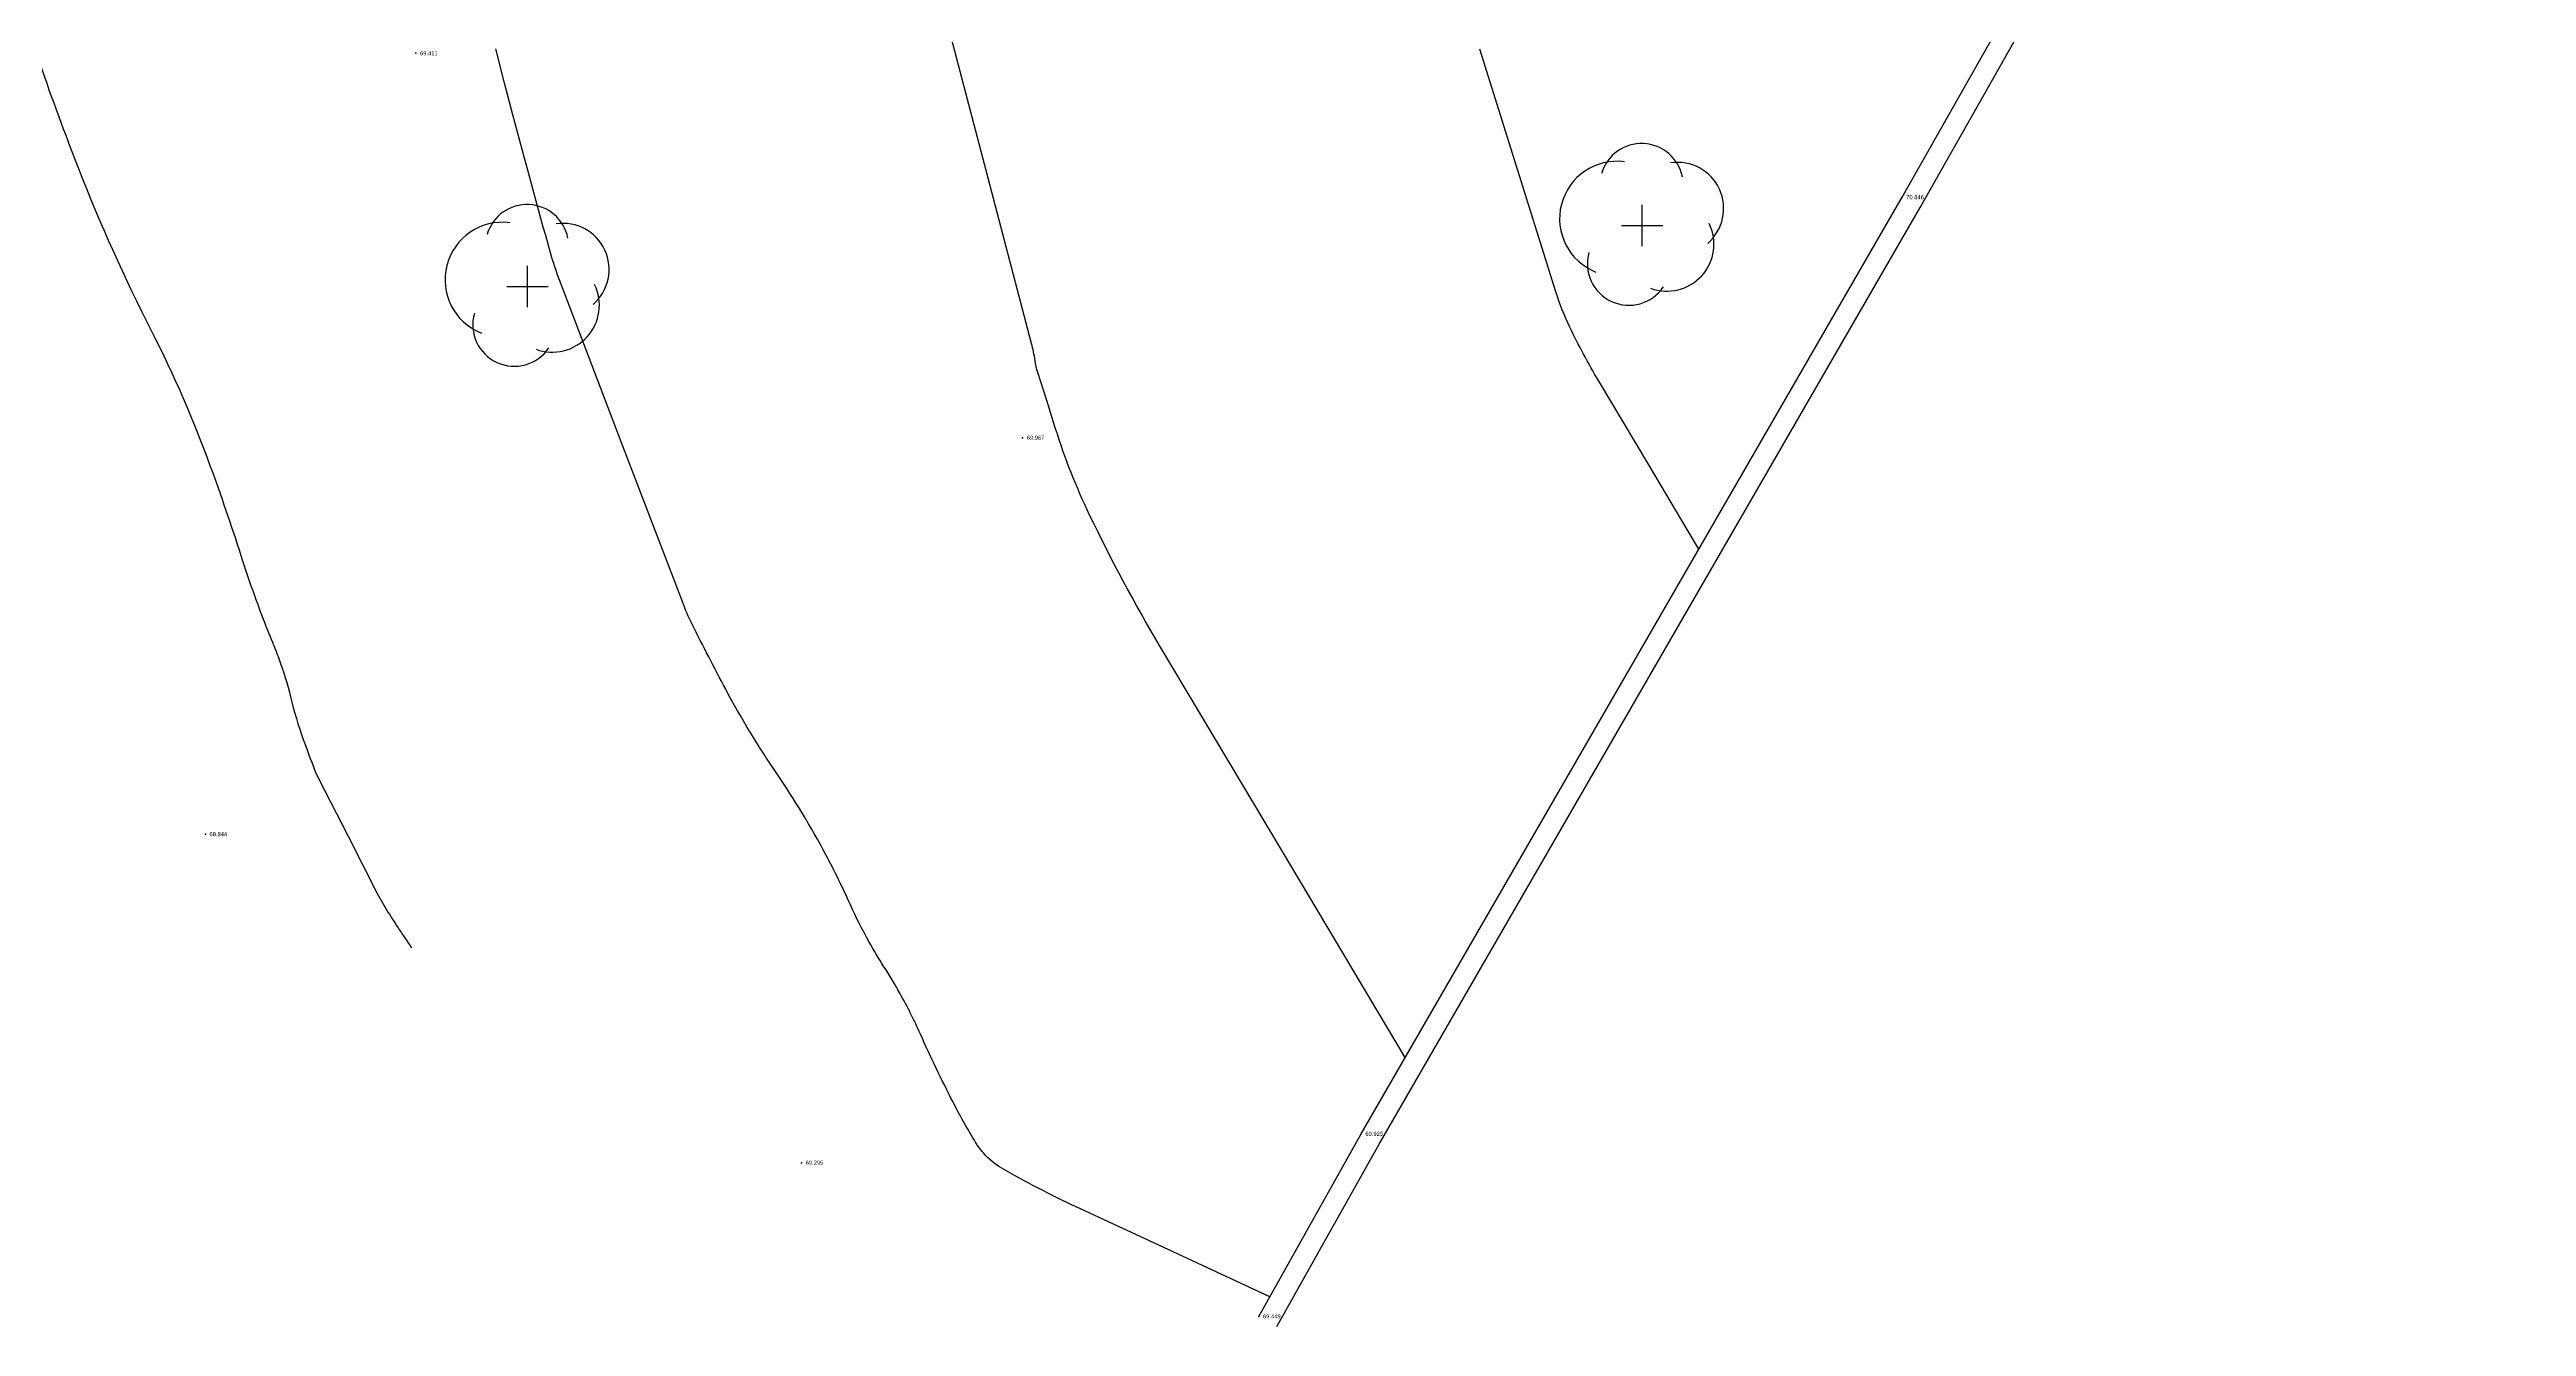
# Model space of a CAD drawing. Header units: millimetres. Extents: x -6.4 to 72.2, y -0.9 to 45.4.
# Drawn here: x 22.41 to 52.38, y 1.11 to 16.56 of the extents above; entities that cross this region are included whole.
import ezdxf

# ---------------------------------------------------------------- set-up
doc = ezdxf.new("R2010")
doc.units = ezdxf.units.MM
for name, color, linetype in [('1cotas_1', 83, 'Continuous'), ('1cv', 114, 'Continuous'), ('1cvd', 143, 'Continuous'), ('1puntos_1', 83, 'Continuous'), ('Arbol', 82, 'Continuous'), ('Muro', 12, 'Continuous')]:
    doc.layers.add(name, color=color, linetype=linetype)
doc.styles.get("Standard").update_dxf_attribs({"font": 'arial.ttf'})

# ---------------------------------------------------------------- blocks, each defined once
blk = doc.blocks.new('Arbol')
at = {"layer": 'Arbol', "linetype": 'Continuous'}
for p, q in [((-0.25, 0), (0.25, 0)), ((0, -0.25), (0, 0.25))]:
    blk.add_line(p, q, dxfattribs=at)
at = {"layer": 'Arbol'}
for centre, radius, start, end in [((-0.006, 0.489), 0.504, 11.2611, 163.5272), ((-0.303, 0.083), 0.695, 82.6659, 248.4272), ((0.429, 0.207), 0.558, 310.841, 98.6131), ((0.301, -0.226), 0.568, 249.5555, 26.1047), ((-0.16, -0.462), 0.502, 164.3693, 326.1917)]:
    blk.add_arc(centre, radius, start, end, dxfattribs=at)

msp = doc.modelspace()

# ---------------------------------------------------------------- linework, layer by layer
at = {"layer": '1cv'}
for points in [[(37.175, 1.473), (36.004, 2.017), (34.833, 2.56, -0.022463), (33.925, 3.033, -0.083776), (33.713, 3.209, -0.043371), (33.6, 3.366, -0.0156), (33.339, 3.834, -0.01416), (32.948, 4.649, 0.023103), (32.699, 5.145, 0.013716), (32.506, 5.467, -0.014549), (32.325, 5.771, -0.020962), (32.1, 6.217, 0.015595), (31.805, 6.819, 0.028176), (31.21, 7.804, -0.02722), (30.592, 8.823, -0.007604), (30.185, 9.613, -0.02388), (30.071, 9.873), (29.328, 11.818), (28.585, 13.764, -0.022463), (28.472, 14.104, -0.00466), (28.018, 15.774), (27.913, 16.172), (27.809, 16.571, -0.025636)], [(42.367, 10.52), (41.759, 11.539), (41.151, 12.559, -0.022463), (40.805, 13.204, -0.035868), (40.636, 13.632), (40.175, 15.1), (39.714, 16.569, -0.027136)], [(22.293, 16.393, 0.009856), (22.756, 15.135, 0.024733), (23.644, 13.158, -0.030251), (24.352, 11.532, -0.010476), (24.726, 10.44, 0.014822), (24.997, 9.67, 0.005381), (25.107, 9.394, -0.007462), (25.185, 9.194, -0.031573), (25.327, 8.731, 0.028298), (25.481, 8.214, 0.007604), (25.618, 7.85, 0.02388), (25.669, 7.737), (26.023, 7.046), (26.376, 6.354, 0.022463), (26.505, 6.128, 0.011245), (26.791, 5.696)]]:
    msp.add_lwpolyline(points, format="xyb", dxfattribs=at)
at = {"layer": '1cvd'}
msp.add_lwpolyline([(38.814, 4.368), (37.328, 6.861), (35.842, 9.353, -0.022463), (34.995, 10.932, -0.035868), (34.583, 11.976), (34.475, 12.317), (34.368, 12.658, -0.037829), (34.335, 12.8, 0.025848), (34.292, 13.008), (33.723, 15.178), (33.154, 17.347, -0.02855)], format="xyb", dxfattribs=at)
at = {"layer": '1puntos_1'}
for p in [(26.843, 16.518, 5.937), (44.825, 14.777, 7.372), (34.183, 11.867, 6.493), (24.296, 7.071, 5.37), (38.281, 3.445, 6.451), (31.509, 3.095, 5.821), (37.042, 1.236, 5.975)]:
    msp.add_point(p, dxfattribs=at)
at = {"layer": 'Muro', "flags": 128}
msp.add_lwpolyline([(37.042, 1.236), (38.281, 3.445), (44.825, 14.777), (49.721, 23.421), (54.08, 30.774)], dxfattribs=at)
at = {"layer": 'Muro'}
msp.add_lwpolyline([(37.26, 1.114), (38.498, 3.321), (45.042, 14.653), (49.937, 23.296), (54.209, 30.488)], dxfattribs=at)

# ---------------------------------------------------------------- block references
at = {"layer": 'Arbol'}
for p in [(41.679, 14.434, 8.178), (28.194, 13.696, 9.566)]:
    msp.add_blockref('Arbol', p, dxfattribs=at)

# ---------------------------------------------------------------- texts
at = {"layer": '1cotas_1'}
for s, p in [('69.411', (26.893, 16.493, 8.099)), ('70.846', (44.875, 14.752, 8.099)), ('69.967', (34.233, 11.842, 8.099)), ('68.844', (24.346, 7.046, 8.099)), ('69.925', (38.331, 3.42, 8.099)), ('69.295', (31.559, 3.07, 8.099)), ('69.449', (37.092, 1.211, 8.099))]:
    msp.add_text(s, height=0.05, dxfattribs=at).set_placement(p)

doc.saveas('drawing.dxf')
